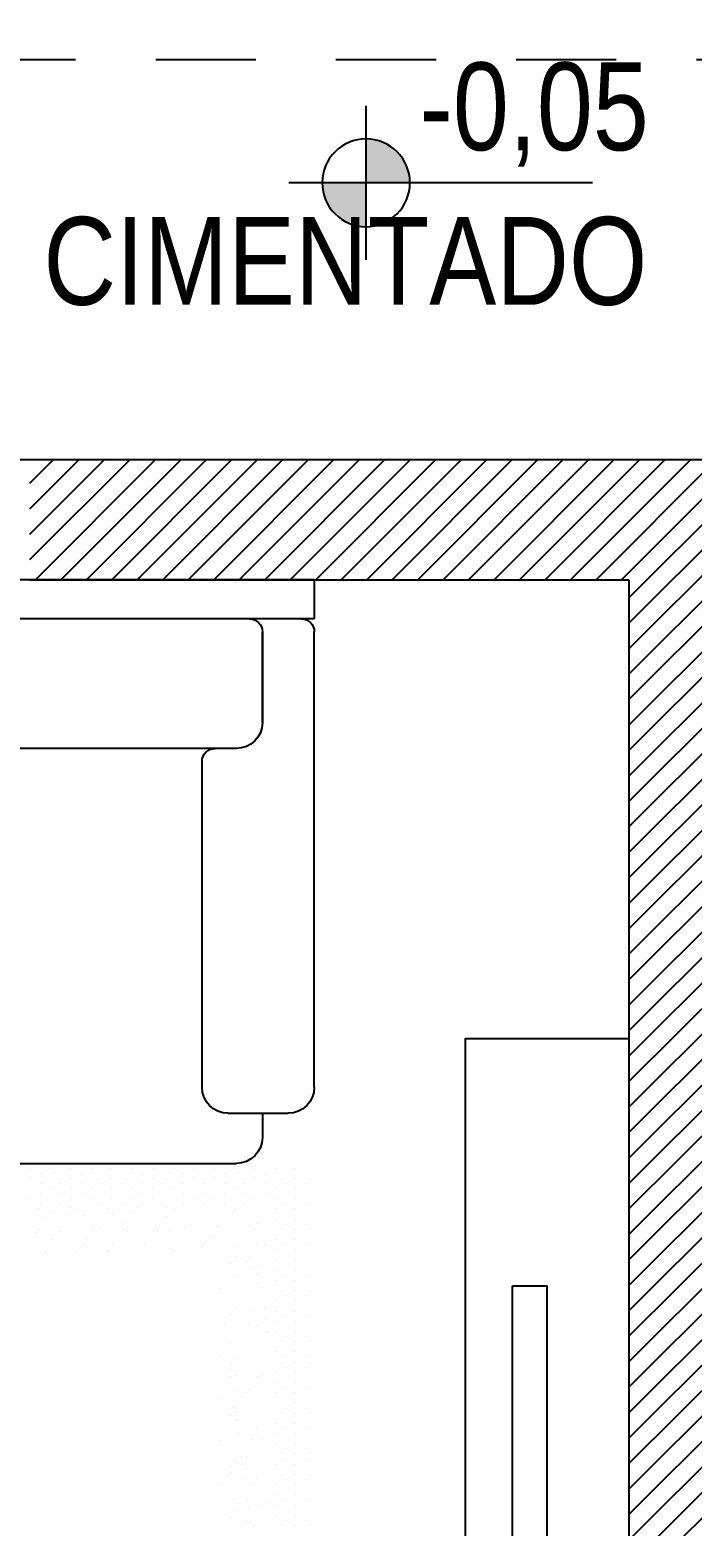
# Model space of a CAD drawing. Extents: x -178 to 151, y -135 to 745.
# Drawn here: x 120.34 to 121.167, y 707.608 to 709.477 of the extents above; entities that cross this region are included whole.
import ezdxf
from ezdxf.enums import TextEntityAlignment as Align

# ---------------------------------------------------------------- set-up
doc = ezdxf.new("R2010")
doc.units = 0
doc.header["$MEASUREMENT"] = 0
doc.header["$PDSIZE"] = -5
doc.linetypes.add('HIDDEN2', pattern=[0.1875, 0.125, -0.0625])
doc.layers.get('0').update_dxf_attribs({"linetype": 'CONTINUOUS'})
doc.layers.get('Defpoints').update_dxf_attribs({"linetype": 'CONTINUOUS'})
for name, color, linetype in [('AR-MOB', 252, 'CONTINUOUS'), ('COTA', 7, 'CONTINUOUS'), ('COTAS', 7, 'CONTINUOUS'), ('DIVERSOS', 1, 'CONTINUOUS'), ('E-hatch', 8, 'CONTINUOUS'), ('Layer1', 7, 'CONTINUOUS'), ('LAYER7', 4, 'CONTINUOUS')]:
    doc.layers.add(name, color=color, linetype=linetype)
doc.layers.add('E-Pen-C', color=4, linetype='CONTINUOUS', lineweight=15)
doc.layers.add('E-Pen-G', color=3, linetype='CONTINUOUS', lineweight=30)
doc.styles.add('F2', font='swissc.ttf')
doc.dimstyles.new('DIMENSION-1', dxfattribs={"dimtxt": 0.11, "dimasz": 0.07, "dimexe": 1, "dimexo": 0, "dimgap": 0.12, "dimtad": 1, "dimzin": 7, "dimdsep": 46, "dimtxsty": 'F2', "dimblk1": 'TRACO', "dimblk2": 'TRACO', "dimsah": 1, "dimcen": 1, "dimse1": 1, "dimse2": 1, "dimclrd": 256, "dimclre": 256, "dimclrt": 6, "dimadec": 0, "dimazin": 0, "dimtfac": 1, "dimtix": 1, "dimtmove": 2, "dimatfit": 3, "dimldrblk": 'TRACO', "dimfxl": 1, "dimtolj": 1, "dimtzin": 0, "dimarcsym": 0})

# ---------------------------------------------------------------- blocks, each defined once
blk = doc.blocks.new('A$C7AFB675E')
at = {"color": 8}
for p, q in [((3.5035, 3.7432), (3.5035, 3.6832)), ((3.5035, 3.7432), (5.1585, 3.7432)), ((3.5035, 3.6832), (3.5635, 3.6832)), ((3.5235, 3.6832), (3.6035, 3.6832)), ((3.6035, 3.6832), (4.3135, 3.6832)), ((3.5035, 2.9606), (3.5035, 3.6632)), ((3.5835, 3.5232), (3.5835, 3.6632)), ((3.5835, 3.6632), (3.5835, 3.5232)), ((3.6235, 3.4832), (4.2935, 3.4832)), ((3.6765, 2.9606), (3.6765, 3.4632)), ((3.6365, 2.9206), (3.5435, 2.9206)), ((3.5835, 2.9206), (3.5835, 2.8832)), ((3.5835, 2.9206), (3.5835, 2.8832)), ((4.2935, 2.8432), (3.6235, 2.8432)), ((3.5162, 2.8282), (3.5162, 2.8282)), ((3.5319, 2.836), (3.5319, 2.836)), ((3.5319, 2.8203), (3.5319, 2.8203)), ((3.5477, 2.8282), (3.5477, 2.8282)), ((3.5634, 2.836), (3.5634, 2.836)), ((3.5634, 2.8203), (3.5634, 2.8203)), ((3.5792, 2.8282), (3.5792, 2.8282)), ((3.5949, 2.836), (3.5949, 2.836)), ((3.5949, 2.8203), (3.5949, 2.8203)), ((3.6107, 2.8282), (3.6107, 2.8282)), ((3.6264, 2.836), (3.6264, 2.836)), ((3.6264, 2.8203), (3.6264, 2.8203)), ((3.6422, 2.8282), (3.6422, 2.8282)), ((3.6579, 2.836), (3.6579, 2.836)), ((3.6579, 2.8203), (3.6579, 2.8203)), ((3.6737, 2.8282), (3.6737, 2.8282)), ((3.6894, 2.836), (3.6894, 2.836)), ((3.6894, 2.8203), (3.6894, 2.8203)), ((3.7052, 2.8282), (3.7052, 2.8282)), ((3.7209, 2.836), (3.7209, 2.836)), ((3.7209, 2.8203), (3.7209, 2.8203)), ((3.7367, 2.8282), (3.7367, 2.8282)), ((3.7524, 2.836), (3.7524, 2.836)), ((3.7524, 2.8203), (3.7524, 2.8203)), ((3.7682, 2.8282), (3.7682, 2.8282)), ((3.7839, 2.836), (3.7839, 2.836)), ((3.7839, 2.8203), (3.7839, 2.8203)), ((3.7997, 2.8282), (3.7997, 2.8282)), ((3.8154, 2.836), (3.8154, 2.836)), ((3.8154, 2.8203), (3.8154, 2.8203)), ((3.8312, 2.8282), (3.8312, 2.8282)), ((3.8469, 2.836), (3.8469, 2.836)), ((3.8469, 2.8203), (3.8469, 2.8203)), ((3.8627, 2.8282), (3.8627, 2.8282)), ((3.8784, 2.836), (3.8784, 2.836)), ((3.8784, 2.8203), (3.8784, 2.8203)), ((3.8942, 2.8282), (3.8942, 2.8282)), ((3.9099, 2.836), (3.9099, 2.836)), ((3.9099, 2.8203), (3.9099, 2.8203)), ((3.9257, 2.8282), (3.9257, 2.8282)), ((3.9414, 2.836), (3.9414, 2.836)), ((3.9414, 2.8203), (3.9414, 2.8203)), ((3.5162, 2.8124), (3.5162, 2.8124)), ((3.5162, 2.7967), (3.5162, 2.7967)), ((3.5319, 2.8045), (3.5319, 2.8045)), ((3.5477, 2.8124), (3.5477, 2.8124)), ((3.5477, 2.7967), (3.5477, 2.7967)), ((3.5634, 2.8045), (3.5634, 2.8045)), ((3.5792, 2.8124), (3.5792, 2.8124)), ((3.5792, 2.7967), (3.5792, 2.7967)), ((3.5949, 2.8045), (3.5949, 2.8045)), ((3.6107, 2.8124), (3.6107, 2.8124)), ((3.6107, 2.7967), (3.6107, 2.7967)), ((3.6264, 2.8045), (3.6264, 2.8045)), ((3.6422, 2.8124), (3.6422, 2.8124)), ((3.6422, 2.7967), (3.6422, 2.7967)), ((3.6579, 2.8045), (3.6579, 2.8045)), ((3.6737, 2.8124), (3.6737, 2.8124)), ((3.6737, 2.7967), (3.6737, 2.7967)), ((3.6894, 2.8045), (3.6894, 2.8045)), ((3.7052, 2.8124), (3.7052, 2.8124)), ((3.7052, 2.7967), (3.7052, 2.7967)), ((3.7209, 2.8045), (3.7209, 2.8045)), ((3.7367, 2.8124), (3.7367, 2.8124)), ((3.7367, 2.7967), (3.7367, 2.7967)), ((3.7524, 2.8045), (3.7524, 2.8045)), ((3.7682, 2.8124), (3.7682, 2.8124)), ((3.7682, 2.7967), (3.7682, 2.7967)), ((3.7839, 2.8045), (3.7839, 2.8045)), ((3.7997, 2.8124), (3.7997, 2.8124)), ((3.7997, 2.7967), (3.7997, 2.7967)), ((3.8154, 2.8045), (3.8154, 2.8045)), ((3.8312, 2.8124), (3.8312, 2.8124)), ((3.8312, 2.7967), (3.8312, 2.7967)), ((3.8469, 2.8045), (3.8469, 2.8045)), ((3.8627, 2.8124), (3.8627, 2.8124)), ((3.8627, 2.7967), (3.8627, 2.7967)), ((3.8784, 2.8045), (3.8784, 2.8045)), ((3.8942, 2.8124), (3.8942, 2.8124)), ((3.8942, 2.7967), (3.8942, 2.7967)), ((3.9099, 2.8045), (3.9099, 2.8045)), ((3.9257, 2.8124), (3.9257, 2.8124)), ((3.9257, 2.7967), (3.9257, 2.7967)), ((3.9414, 2.8045), (3.9414, 2.8045)), ((3.5162, 2.7809), (3.5162, 2.7809)), ((3.5319, 2.7888), (3.5319, 2.7888)), ((3.5319, 2.773), (3.5319, 2.773)), ((3.5477, 2.7809), (3.5477, 2.7809)), ((3.5634, 2.7888), (3.5634, 2.7888)), ((3.5634, 2.773), (3.5634, 2.773)), ((3.5792, 2.7809), (3.5792, 2.7809)), ((3.5949, 2.7888), (3.5949, 2.7888)), ((3.6107, 2.7809), (3.6107, 2.7809)), ((3.6247, 2.7727), (3.6247, 2.7727)), ((3.6264, 2.7888), (3.6264, 2.7888)), ((3.6422, 2.7809), (3.6422, 2.7809)), ((3.6579, 2.7888), (3.6579, 2.7888)), ((3.6737, 2.7809), (3.6737, 2.7809)), ((3.6894, 2.7888), (3.6894, 2.7888)), ((3.7052, 2.7809), (3.7052, 2.7809)), ((3.7185, 2.7703), (3.7185, 2.7703)), ((3.7209, 2.7888), (3.7209, 2.7888)), ((3.7254, 2.7763), (3.7254, 2.7763)), ((3.7309, 2.7751), (3.7309, 2.7751)), ((3.7367, 2.7809), (3.7367, 2.7809)), ((3.7524, 2.7888), (3.7524, 2.7888)), ((3.7682, 2.7809), (3.7682, 2.7809)), ((3.7739, 2.7747), (3.7739, 2.7747)), ((3.7839, 2.7888), (3.7839, 2.7888)), ((3.7997, 2.7809), (3.7997, 2.7809)), ((3.8154, 2.7888), (3.8154, 2.7888)), ((3.8225, 2.7731), (3.8225, 2.7731)), ((3.8312, 2.7809), (3.8312, 2.7809)), ((3.8469, 2.7888), (3.8469, 2.7888)), ((3.8627, 2.7809), (3.8627, 2.7809)), ((3.8711, 2.7715), (3.8711, 2.7715)), ((3.8777, 2.7755), (3.8777, 2.7755)), ((3.8784, 2.7888), (3.8784, 2.7888)), ((3.8942, 2.7809), (3.8942, 2.7809)), ((3.9099, 2.7888), (3.9099, 2.7888)), ((3.9196, 2.77), (3.9196, 2.77)), ((3.9257, 2.7809), (3.9257, 2.7809)), ((3.9264, 2.7732), (3.9264, 2.7732)), ((3.9414, 2.7888), (3.9414, 2.7888)), ((3.5162, 2.7652), (3.5162, 2.7652)), ((3.5162, 2.7494), (3.5162, 2.7494)), ((3.5319, 2.7573), (3.5319, 2.7573)), ((3.5477, 2.7652), (3.5477, 2.7652)), ((3.5477, 2.7494), (3.5477, 2.7494)), ((3.5634, 2.7573), (3.5634, 2.7573)), ((3.5932, 2.7499), (3.5932, 2.7499)), ((3.5976, 2.7537), (3.5976, 2.7537)), ((3.6033, 2.747), (3.6033, 2.747)), ((3.6289, 2.7681), (3.6289, 2.7681)), ((3.6319, 2.7678), (3.6319, 2.7678)), ((3.6642, 2.7647), (3.6642, 2.7647)), ((3.6882, 2.7581), (3.6882, 2.7581)), ((3.695, 2.7474), (3.695, 2.7474)), ((3.7291, 2.762), (3.7291, 2.762)), ((3.7826, 2.7673), (3.7826, 2.7673)), ((3.793, 2.7519), (3.793, 2.7519)), ((3.8109, 2.7693), (3.8109, 2.7693)), ((3.8151, 2.7647), (3.8151, 2.7647)), ((3.8457, 2.747), (3.8457, 2.747)), ((3.8597, 2.7629), (3.8597, 2.7629)), ((3.8845, 2.7649), (3.8845, 2.7649)), ((3.9047, 2.7668), (3.9047, 2.7668)), ((3.9246, 2.7601), (3.9246, 2.7601)), ((3.9408, 2.7551), (3.9408, 2.7551)), ((3.5162, 2.7337), (3.5162, 2.7337)), ((3.5319, 2.7415), (3.5319, 2.7415)), ((3.5319, 2.7258), (3.5319, 2.7258)), ((3.5477, 2.7337), (3.5477, 2.7337)), ((3.5634, 2.7415), (3.5634, 2.7415)), ((3.5634, 2.7258), (3.5634, 2.7258)), ((3.5958, 2.7406), (3.5958, 2.7406)), ((3.649, 2.7462), (3.649, 2.7462)), ((3.6519, 2.7454), (3.6519, 2.7454)), ((3.6563, 2.7295), (3.6563, 2.7295)), ((3.6597, 2.7305), (3.6597, 2.7305)), ((3.7005, 2.7438), (3.7005, 2.7438)), ((3.7264, 2.7415), (3.7264, 2.7415)), ((3.7414, 2.7452), (3.7414, 2.7452)), ((3.7457, 2.7406), (3.7457, 2.7406)), ((3.749, 2.7422), (3.749, 2.7422)), ((3.7513, 2.7377), (3.7513, 2.7377)), ((3.7581, 2.7271), (3.7581, 2.7271)), ((3.7913, 2.7388), (3.7913, 2.7388)), ((3.7976, 2.7406), (3.7976, 2.7406)), ((3.8352, 2.7427), (3.8352, 2.7427)), ((3.8461, 2.7391), (3.8461, 2.7391)), ((3.8552, 2.7286), (3.8552, 2.7286)), ((3.8947, 2.7375), (3.8947, 2.7375)), ((3.9088, 2.7266), (3.9088, 2.7266)), ((3.9219, 2.7396), (3.9219, 2.7396)), ((3.9277, 2.7418), (3.9277, 2.7418)), ((3.9319, 2.7371), (3.9319, 2.7371)), ((3.5162, 2.7179), (3.5162, 2.7179)), ((3.5162, 2.7022), (3.5162, 2.7022)), ((3.5319, 2.71), (3.5319, 2.71)), ((3.5477, 2.7179), (3.5477, 2.7179)), ((3.5477, 2.7022), (3.5477, 2.7022)), ((3.5634, 2.71), (3.5634, 2.71)), ((3.5796, 2.7221), (3.5796, 2.7221)), ((3.58, 2.7166), (3.58, 2.7166)), ((3.5931, 2.7201), (3.5931, 2.7201)), ((3.6286, 2.715), (3.6286, 2.715)), ((3.658, 2.7174), (3.658, 2.7174)), ((3.672, 2.7211), (3.672, 2.7211)), ((3.6763, 2.7165), (3.6763, 2.7165)), ((3.6771, 2.7134), (3.6771, 2.7134)), ((3.7194, 2.7092), (3.7194, 2.7092)), ((3.7219, 2.7073), (3.7219, 2.7073)), ((3.7257, 2.7118), (3.7257, 2.7118)), ((3.7658, 2.7186), (3.7658, 2.7186)), ((3.7743, 2.7103), (3.7743, 2.7103)), ((3.7886, 2.7183), (3.7886, 2.7183)), ((3.8144, 2.7174), (3.8144, 2.7174)), ((3.8212, 2.7067), (3.8212, 2.7067)), ((3.8228, 2.7087), (3.8228, 2.7087)), ((3.8535, 2.7155), (3.8535, 2.7155)), ((3.8582, 2.7177), (3.8582, 2.7177)), ((3.8625, 2.713), (3.8625, 2.713)), ((3.8714, 2.7071), (3.8714, 2.7071)), ((3.9174, 2.7054), (3.9174, 2.7054)), ((3.9199, 2.7055), (3.9199, 2.7055)), ((3.5162, 2.6864), (3.5162, 2.6864)), ((3.5319, 2.6943), (3.5319, 2.6943)), ((3.5319, 2.6785), (3.5319, 2.6785)), ((3.5477, 2.6864), (3.5477, 2.6864)), ((3.5634, 2.6943), (3.5634, 2.6943)), ((3.5634, 2.6785), (3.5634, 2.6785)), ((3.5886, 2.6859), (3.5886, 2.6859)), ((3.6025, 2.681), (3.6025, 2.681)), ((3.6026, 2.697), (3.6026, 2.697)), ((3.6068, 2.6923), (3.6068, 2.6923)), ((3.625, 2.6999), (3.625, 2.6999)), ((3.6318, 2.6893), (3.6318, 2.6893)), ((3.5162, 2.6707), (3.5162, 2.6707)), ((3.5162, 2.6549), (3.5162, 2.6549)), ((3.5319, 2.6628), (3.5319, 2.6628)), ((3.5477, 2.6707), (3.5477, 2.6707)), ((3.5477, 2.6549), (3.5477, 2.6549)), ((3.5634, 2.6628), (3.5634, 2.6628)), ((3.5869, 2.6728), (3.5869, 2.6728)), ((3.593, 2.6714), (3.593, 2.6714)), ((3.6269, 2.6704), (3.6269, 2.6704)), ((3.5162, 2.6392), (3.5162, 2.6392)), ((3.5319, 2.647), (3.5319, 2.647)), ((3.5319, 2.6313), (3.5319, 2.6313)), ((3.5477, 2.6392), (3.5477, 2.6392)), ((3.5634, 2.647), (3.5634, 2.647)), ((3.5634, 2.6313), (3.5634, 2.6313)), ((3.5776, 2.6485), (3.5776, 2.6485)), ((3.5842, 2.6523), (3.5842, 2.6523)), ((3.6261, 2.647), (3.6261, 2.647)), ((3.6491, 2.6496), (3.6491, 2.6496)), ((3.5162, 2.6234), (3.5162, 2.6234)), ((3.5319, 2.6155), (3.5319, 2.6155)), ((3.5477, 2.6234), (3.5477, 2.6234)), ((3.5634, 2.6155), (3.5634, 2.6155)), ((3.5797, 2.6181), (3.5797, 2.6181)), ((3.5804, 2.6212), (3.5804, 2.6212)), ((3.5847, 2.6166), (3.5847, 2.6166)), ((3.6028, 2.6166), (3.6028, 2.6166)), ((3.6248, 2.6215), (3.6248, 2.6215)), ((3.6316, 2.6108), (3.6316, 2.6108)), ((3.6464, 2.6291), (3.6464, 2.6291)), ((3.5162, 2.6077), (3.5162, 2.6077)), ((3.5162, 2.5919), (3.5162, 2.5919)), ((3.5319, 2.5998), (3.5319, 2.5998)), ((3.5477, 2.6077), (3.5477, 2.6077)), ((3.5477, 2.5919), (3.5477, 2.5919)), ((3.5634, 2.5998), (3.5634, 2.5998)), ((3.578, 2.605), (3.578, 2.605)), ((3.5929, 2.5929), (3.5929, 2.5929)), ((3.6048, 2.5947), (3.6048, 2.5947)), ((3.6419, 2.5948), (3.6419, 2.5948)), ((3.5162, 2.5762), (3.5162, 2.5762)), ((3.5319, 2.584), (3.5319, 2.584)), ((3.5319, 2.5683), (3.5319, 2.5683)), ((3.5477, 2.5762), (3.5477, 2.5762)), ((3.5634, 2.584), (3.5634, 2.584)), ((3.5634, 2.5683), (3.5634, 2.5683)), ((3.5753, 2.5845), (3.5753, 2.5845)), ((3.5767, 2.5826), (3.5767, 2.5826)), ((3.6253, 2.581), (3.6253, 2.581)), ((3.6278, 2.5696), (3.6278, 2.5696)), ((3.632, 2.5649), (3.632, 2.5649)), ((3.6402, 2.5817), (3.6402, 2.5817)), ((3.5162, 2.5604), (3.5162, 2.5604)), ((3.5162, 2.5447), (3.5162, 2.5447)), ((3.5319, 2.5525), (3.5319, 2.5525)), ((3.5477, 2.5604), (3.5477, 2.5604)), ((3.5477, 2.5447), (3.5477, 2.5447)), ((3.5634, 2.5525), (3.5634, 2.5525)), ((3.6004, 2.5485), (3.6004, 2.5485)), ((3.6247, 2.543), (3.6247, 2.543)), ((3.6375, 2.5612), (3.6375, 2.5612)), ((3.6489, 2.5469), (3.6489, 2.5469)), ((3.5162, 2.5289), (3.5162, 2.5289)), ((3.5319, 2.5368), (3.5319, 2.5368)), ((3.5319, 2.521), (3.5319, 2.521)), ((3.5477, 2.5289), (3.5477, 2.5289)), ((3.5634, 2.5368), (3.5634, 2.5368)), ((3.5634, 2.521), (3.5634, 2.521)), ((3.577, 2.5181), (3.577, 2.5181)), ((3.5827, 2.5189), (3.5827, 2.5189)), ((3.6256, 2.5165), (3.6256, 2.5165)), ((3.6315, 2.5324), (3.6315, 2.5324)), ((3.633, 2.527), (3.633, 2.527)), ((3.5162, 2.5132), (3.5162, 2.5132)), ((3.5162, 2.4974), (3.5162, 2.4974)), ((3.5319, 2.5053), (3.5319, 2.5053)), ((3.5477, 2.5132), (3.5477, 2.5132)), ((3.5477, 2.4974), (3.5477, 2.4974)), ((3.5634, 2.5053), (3.5634, 2.5053)), ((3.5927, 2.5145), (3.5927, 2.5145)), ((3.6056, 2.4938), (3.6056, 2.4938)), ((3.6285, 2.4934), (3.6285, 2.4934)), ((3.6312, 2.5139), (3.6312, 2.5139)), ((3.5162, 2.4817), (3.5162, 2.4817)), ((3.5319, 2.4895), (3.5319, 2.4895)), ((3.5319, 2.4738), (3.5319, 2.4738)), ((3.5477, 2.4817), (3.5477, 2.4817)), ((3.5634, 2.4895), (3.5634, 2.4895)), ((3.5634, 2.4738), (3.5634, 2.4738)), ((3.5995, 2.4825), (3.5995, 2.4825)), ((3.6099, 2.4892), (3.6099, 2.4892)), ((3.6481, 2.481), (3.6481, 2.481)), ((3.5162, 2.4659), (3.5162, 2.4659)), ((3.5162, 2.4502), (3.5162, 2.4502)), ((3.5319, 2.458), (3.5319, 2.458)), ((3.5477, 2.4659), (3.5477, 2.4659)), ((3.5477, 2.4502), (3.5477, 2.4502)), ((3.5634, 2.458), (3.5634, 2.458)), ((3.5746, 2.4501), (3.5746, 2.4501)), ((3.6232, 2.4485), (3.6232, 2.4485)), ((3.624, 2.4592), (3.624, 2.4592)), ((3.6246, 2.4645), (3.6246, 2.4645)), ((3.63, 2.4673), (3.63, 2.4673)), ((3.6313, 2.4539), (3.6313, 2.4539)), ((3.5162, 2.4344), (3.5162, 2.4344)), ((3.5319, 2.4423), (3.5319, 2.4423)), ((3.5319, 2.4265), (3.5319, 2.4265)), ((3.5477, 2.4344), (3.5477, 2.4344)), ((3.5634, 2.4423), (3.5634, 2.4423)), ((3.5634, 2.4265), (3.5634, 2.4265)), ((3.5926, 2.436), (3.5926, 2.436)), ((3.6196, 2.4256), (3.6196, 2.4256)), ((3.6223, 2.4461), (3.6223, 2.4461)), ((3.5162, 2.4187), (3.5162, 2.4187)), ((3.5162, 2.4029), (3.5162, 2.4029)), ((3.5319, 2.4108), (3.5319, 2.4108)), ((3.5477, 2.4187), (3.5477, 2.4187)), ((3.5477, 2.4029), (3.5477, 2.4029)), ((3.5634, 2.4108), (3.5634, 2.4108)), ((3.5835, 2.4181), (3.5835, 2.4181)), ((3.5878, 2.4134), (3.5878, 2.4134)), ((3.5998, 2.4181), (3.5998, 2.4181)), ((3.6484, 2.4165), (3.6484, 2.4165)), ((3.5162, 2.3872), (3.5162, 2.3872)), ((3.5319, 2.395), (3.5319, 2.395)), ((3.5319, 2.3793), (3.5319, 2.3793)), ((3.5477, 2.3872), (3.5477, 2.3872)), ((3.5634, 2.395), (3.5634, 2.395)), ((3.5634, 2.3793), (3.5634, 2.3793)), ((3.5738, 2.3841), (3.5738, 2.3841)), ((3.6079, 2.3915), (3.6079, 2.3915)), ((3.6134, 2.3782), (3.6134, 2.3782)), ((3.6151, 2.3913), (3.6151, 2.3913)), ((3.6223, 2.3825), (3.6223, 2.3825)), ((3.6244, 2.386), (3.6244, 2.386)), ((3.5162, 2.3714), (3.5162, 2.3714)), ((3.5162, 2.3557), (3.5162, 2.3557)), ((3.5319, 2.3635), (3.5319, 2.3635)), ((3.5477, 2.3714), (3.5477, 2.3714)), ((3.5477, 2.3557), (3.5477, 2.3557)), ((3.5634, 2.3635), (3.5634, 2.3635)), ((3.5925, 2.3575), (3.5925, 2.3575)), ((3.6107, 2.3577), (3.6107, 2.3577)), ((3.6309, 2.3664), (3.6309, 2.3664)), ((3.6312, 2.3754), (3.6312, 2.3754)), ((3.6351, 2.3618), (3.6351, 2.3618)), ((3.5162, 2.3399), (3.5162, 2.3399)), ((3.5319, 2.3478), (3.5319, 2.3478)), ((3.5319, 2.332), (3.5319, 2.332)), ((3.5477, 2.3399), (3.5477, 2.3399)), ((3.5634, 2.3478), (3.5634, 2.3478)), ((3.5634, 2.332), (3.5634, 2.332)), ((3.5974, 2.35), (3.5974, 2.35)), ((3.6459, 2.3484), (3.6459, 2.3484)), ((3.5162, 2.3242), (3.5162, 2.3242)), ((3.5162, 2.3084), (3.5162, 2.3084)), ((3.5319, 2.3163), (3.5319, 2.3163)), ((3.5477, 2.3242), (3.5477, 2.3242)), ((3.5477, 2.3084), (3.5477, 2.3084)), ((3.5634, 2.3163), (3.5634, 2.3163)), ((3.5741, 2.3196), (3.5741, 2.3196)), ((3.5858, 2.3158), (3.5858, 2.3158)), ((3.6044, 2.3104), (3.6044, 2.3104)), ((3.6062, 2.3235), (3.6062, 2.3235)), ((3.6226, 2.318), (3.6226, 2.318)), ((3.5162, 2.2927), (3.5162, 2.2927)), ((3.5319, 2.3005), (3.5319, 2.3005)), ((3.5319, 2.2848), (3.5319, 2.2848)), ((3.5477, 2.2927), (3.5477, 2.2927)), ((3.5634, 2.3005), (3.5634, 2.3005)), ((3.5634, 2.2848), (3.5634, 2.2848)), ((3.6017, 2.2899), (3.6017, 2.2899)), ((3.6087, 2.2907), (3.6087, 2.2907)), ((3.613, 2.286), (3.613, 2.286)), ((3.6243, 2.3076), (3.6243, 2.3076)), ((3.631, 2.2969), (3.631, 2.2969)), ((3.5965, 2.2841), (3.5965, 2.2841))]:
    blk.add_line(p, q, dxfattribs=at)
for centre, radius, start, end in [((3.5235, 3.6632), 0.02, 90, 180), ((3.6035, 3.6632), 0.02, 90, 180), ((3.6035, 3.6632), 0.02, 90, 180), ((3.6235, 3.5232), 0.04, 180, 270), ((3.6235, 3.5232), 0.04, 180, 270), ((3.6565, 3.4632), 0.02, 0, 90), ((3.5435, 2.9606), 0.04, 180, 270), ((3.6365, 2.9606), 0.04, 270, 0), ((3.6235, 2.8832), 0.04, 180, 270)]:
    blk.add_arc(centre, radius, start, end, dxfattribs=at)
blk = doc.blocks.new('TRACO')
at = {"layer": 'E-Pen-C'}
for p, q in [((0, 1), (0, -1)), ((-1, 0), (1, 0))]:
    blk.add_line(p, q, dxfattribs=at)
at = {"layer": 'E-Pen-G'}
blk.add_line((-0.424, -0.424), (0.424, 0.424), dxfattribs=at)
blk = doc.blocks.new('*D466')
at = {"linetype": 'Continuous', "lineweight": -2}
for p, q in [((121.0183, 710.7629), (120.9483, 710.7629)), ((121.2483, 710.7629), (121.0883, 710.7629)), ((121.3183, 710.7629), (121.3883, 710.7629))]:
    blk.add_line(p, q, dxfattribs=at)
at = {"layer": 'Defpoints', "color": 0, "linetype": 'Continuous'}
for p in [(121.0883, 710.7629), (121.0883, 708.79), (121.2483, 708.79)]:
    blk.add_point(p, dxfattribs=at)
at = {"linetype": 'Continuous', "lineweight": -2, "xscale": 0.07, "yscale": 0.07, "zscale": 0.07}
blk.add_blockref('TRACO', (121.0883, 710.7629), dxfattribs=at)
at = {"linetype": 'Continuous', "lineweight": -2, "xscale": 0.07, "yscale": 0.07, "zscale": 0.07, "rotation": 180}
blk.add_blockref('TRACO', (121.2483, 710.7629), dxfattribs=at)
at = {"color": 6, "linetype": 'Continuous', "insert": (121.1683, 710.939), "char_height": 0.11, "attachment_point": 5, "style": 'F2'}
blk.add_mtext('\\A1;.15', dxfattribs=at)
blk = doc.blocks.new('*D467')
at = {"linetype": 'Continuous', "lineweight": -2}
blk.add_line((121.0183, 710.7629), (117.6616, 710.7629), dxfattribs=at)
at = {"layer": 'Defpoints', "color": 0, "linetype": 'Continuous'}
for p in [(117.5916, 710.7629), (117.5916, 708.79), (121.0883, 708.79)]:
    blk.add_point(p, dxfattribs=at)
at = {"linetype": 'Continuous', "lineweight": -2, "xscale": 0.07, "yscale": 0.07, "zscale": 0.07, "rotation": 180}
blk.add_blockref('TRACO', (117.5916, 710.7629), dxfattribs=at)
at = {"linetype": 'Continuous', "lineweight": -2, "xscale": 0.07, "yscale": 0.07, "zscale": 0.07}
blk.add_blockref('TRACO', (121.0883, 710.7629), dxfattribs=at)
at = {"color": 6, "linetype": 'Continuous', "insert": (119.34, 710.939), "char_height": 0.11, "attachment_point": 5, "style": 'F2'}
blk.add_mtext('\\A1;3.50', dxfattribs=at)
blk = doc.blocks.new('NIVEL')
at = {"layer": 'DIVERSOS'}
h = blk.add_hatch(color=7, dxfattribs=at)
h.paths.add_polyline_path([(0, 0.1375, 0.414214), (-0.1375, 0), (0, 0)])
h.paths.add_polyline_path([(0, 0), (0, -0.1375, 0.414214), (0.1375, 0)])
at = {"layer": 'DIVERSOS', "color": 7}
for p, q in [((0, 0.2417), (0, -0.2417)), ((0.7095, 0), (-0.2418, 0))]:
    blk.add_line(p, q, dxfattribs=at)
blk.add_circle((0, 0), 0.1375, dxfattribs=at)

msp = doc.modelspace()

# ---------------------------------------------------------------- hatches: boundary and pattern name
at = {"layer": 'E-hatch'}
h = msp.add_hatch(dxfattribs=at)
h.set_pattern_fill('ANSI31', color=256, scale=0.18, style=0)
h.paths.add_polyline_path([(110.2516, 707.09), (110.1016, 707.09), (110.1016, 706.1104), (110.2516, 706.1104)])
h.paths.add_polyline_path([(110.2516, 706.1104), (110.1016, 706.1104), (110.1016, 706.09), (110.2516, 706.09)])
h.paths.add_polyline_path([(127.6962, 710.59), (109.7516, 710.59), (109.7516, 710.44), (109.7516, 710.09), (110.2516, 710.09), (110.2516, 710.24), (109.9016, 710.24), (109.9016, 710.44), (110.2516, 710.44), (127.6962, 710.44)])
h.paths.add_polyline_path([(134.7516, 710.59), (127.6962, 710.59), (127.6962, 710.44), (134.6016, 710.44), (134.6016, 706.1104), (134.7516, 706.1104)])
h.paths.add_polyline_path([(134.7516, 706.1104), (134.6016, 706.1104), (134.6016, 703.74), (131.6006, 703.74), (131.6006, 704.84), (131.4506, 704.84), (131.4506, 703.74), (131.0058, 703.74), (128.3506, 703.74), (128.3506, 703.79), (128.2006, 703.79), (128.2006, 703.74), (127.6962, 703.74), (127.6962, 703.59), (134.7516, 703.59)])
h.paths.add_polyline_path([(131.6006, 707.59), (129.347, 707.59), (129.347, 708.94), (128.2963, 708.94), (128.2963, 708.79), (129.197, 708.79), (129.197, 708.39), (129.197, 707.59), (129.147, 707.59), (129.147, 707.44), (131.4506, 707.44), (131.4506, 706.9361), (131.4506, 706.64), (131.6006, 706.64)], flags=17)
h.paths.add_polyline_path([(128.3506, 707.44), (128.447, 707.44), (128.447, 707.59), (127.6962, 707.59), (127.6962, 707.44), (128.2006, 707.44), (128.2006, 706.9953), (128.2006, 706.1104), (128.3506, 706.1104)], flags=17)
h.paths.add_polyline_path([(127.6962, 707.59), (126.697, 707.59), (126.697, 708.79), (127.4963, 708.79), (127.4963, 708.94), (126.547, 708.94), (126.547, 707.59), (126.1983, 707.59), (126.1983, 707.44), (126.7925, 707.44), (127.6962, 707.44)])
h.paths.add_polyline_path([(128.3506, 706.1104), (128.2006, 706.1104), (128.2006, 704.79), (127.6962, 704.79), (127.6962, 704.64), (128.2006, 704.64), (128.2006, 704.59), (128.3506, 704.59)], flags=17)
h.paths.add_polyline_path([(127.6962, 704.79), (126.3504, 704.79), (125.5484, 704.79), (125.5484, 704.64), (127.6962, 704.64)], flags=16)
h.paths.add_polyline_path([(124.7484, 704.79), (124.5983, 704.79), (124.5983, 706.1104), (124.4483, 706.1104), (124.4483, 704.64), (124.7484, 704.64)])
h.paths.add_polyline_path([(124.5983, 707.44), (124.5983, 707.59), (124.5983, 707.9471), (124.4483, 707.9471), (124.4483, 706.1104), (124.5983, 706.1104)])
h.paths.add_polyline_path([(127.6962, 703.74), (120.2416, 703.74), (120.2416, 703.94), (120.0916, 703.94), (120.0916, 703.74), (117.5916, 703.74), (117.5916, 704.14), (117.5916, 704.19), (117.4416, 704.19), (117.4416, 703.74), (114.2416, 703.74), (114.2416, 704.1848), (114.2416, 704.49), (114.0916, 704.49), (114.0916, 703.74), (110.2516, 703.74), (110.2516, 704.74), (110.2516, 704.94), (110.2516, 705.29), (110.1016, 705.29), (109.7516, 705.29), (109.7516, 704.79), (110.1016, 704.79), (110.1016, 703.74), (109.7516, 703.74), (109.7516, 703.59), (127.6962, 703.59)])
h.paths.add_polyline_path([(110.1016, 704.94), (109.9016, 704.94), (109.9016, 705.14), (110.1016, 705.14)], flags=16)
h.paths.add_polyline_path([(120.2416, 705.09), (118.3416, 705.09), (118.3416, 704.94), (120.0916, 704.94), (120.0916, 704.74), (120.2416, 704.74)], flags=17)
h.paths.add_polyline_path([(117.5916, 705.8363), (117.4416, 705.8363), (117.4416, 704.89), (117.5916, 704.89), (117.5916, 704.94), (117.6416, 704.94), (117.6416, 705.09), (117.5916, 705.09)])
h.paths.add_polyline_path([(117.5916, 706.89), (117.5916, 707.3826), (117.5616, 707.3826), (117.4416, 707.3826), (117.4416, 706.89), (114.0916, 706.89), (114.0916, 705.99), (114.2416, 705.99), (114.2416, 706.74), (116.0919, 706.74), (117.4416, 706.74), (117.4416, 706.6363), (117.5916, 706.6363)])
h.paths.add_polyline_path([(118.34, 708.94), (117.4416, 708.94), (117.4416, 708.5822), (117.5916, 708.5822), (117.5916, 708.79), (118.34, 708.79)])
h.paths.add_polyline_path([(121.7668, 708.94), (120.34, 708.94), (120.34, 708.79), (121.0883, 708.79), (121.0883, 706.29), (121.0916, 706.29), (121.2483, 706.29), (121.2483, 708.79), (121.7668, 708.79)])
h.paths.add_polyline_path([(124.5983, 708.94), (123.7668, 708.94), (123.7668, 708.79), (124.4483, 708.79), (124.4483, 708.7471), (124.5983, 708.7471)])
h.paths.add_polyline_path([(127.7627, 703.59), (127.7627, 703.74), (127.5324, 703.74), (127.5324, 703.59)])
h.paths.add_polyline_path([(134.556, 704.0317), (134.7933, 704.0317), (134.7933, 704.2621), (134.556, 704.2621)])
h.paths.add_polyline_path([(127.7627, 707.3944), (127.7627, 707.6317), (127.5324, 707.6317), (127.5324, 707.3944)])
h.paths.add_polyline_path([(127.7627, 704.64), (127.7627, 704.79), (127.5324, 704.79), (127.5324, 704.64)])
h.paths.add_polyline_path([(113.1083, 703.5444), (113.1083, 703.7817), (112.8779, 703.7817), (112.8779, 703.5444)])
h.paths.add_polyline_path([(116.3506, 706.6944), (116.3506, 706.9317), (116.1203, 706.9317), (116.1203, 706.6944)], flags=17)

# ---------------------------------------------------------------- linework, layer by layer
at = {"color": 5, "linetype": 'Continuous'}
for p, q in [((124.5983, 708.94), (120.34, 708.94)), ((121.0883, 708.79), (120.34, 708.79)), ((121.0883, 706.29), (121.0883, 708.79))]:
    msp.add_line(p, q, dxfattribs=at)
at = {"color": 8, "linetype": 'Continuous', "flags": 128}
msp.add_lwpolyline([(114.0916, 703.74), (114.0916, 703.59), (120.2416, 703.59), (120.2416, 704.94), (121.0916, 704.94), (121.0916, 703.59), (131.6006, 703.59), (131.6006, 707.59), (129.347, 707.59), (129.347, 708.94), (117.4416, 708.94), (117.4416, 706.89), (114.0916, 706.89), (114.0916, 703.74)], dxfattribs=at)
at = {"color": 8}
msp.add_lwpolyline([(121.0883, 706.29), (121.0883, 708.2169), (120.8832, 708.2169), (120.8832, 706.29)], close=True, dxfattribs=at)
at = {"layer": 'AR-MOB'}
msp.add_lwpolyline([(120.9426, 707.9081), (120.9854, 707.9081), (120.9854, 706.7601), (120.9426, 706.7601)], close=True, dxfattribs=at)
at = {"layer": 'COTA', "color": 8, "linetype": 'HIDDEN2'}
msp.add_line((126.247, 709.44), (116.9416, 709.44), dxfattribs=at)

# ---------------------------------------------------------------- block references
at = {"layer": 'COTAS', "ltscale": 0.35, "xscale": -0.81, "yscale": 0.81, "zscale": 0.81}
msp.add_blockref('A$C7AFB675E', (123.5328, 705.7581), dxfattribs=at)
at = {"layer": 'LAYER7', "color": 7, "linetype": 'Continuous', "xscale": -0.3985866620477118, "yscale": 0.3985866620477118, "zscale": 0.3985866620477118, "rotation": 180}
msp.add_blockref('NIVEL', (120.7596, 709.2863), dxfattribs=at)

# ---------------------------------------------------------------- texts
at = {"layer": 'Layer1', "color": 7, "linetype": 'Continuous', "style": 'F2'}
for s, p in [('-0,05', (120.8262, 709.4367)), ('CIMENTADO', (120.3568, 709.2436))]:
    msp.add_text(s, height=0.10972, dxfattribs=at).set_placement(p, align=Align.TOP_LEFT)

# ---------------------------------------------------------------- dimensions: what is measured, and where the dimension line sits
at = {"color": 5, "linetype": 'Continuous'}
dim = msp.add_linear_dim(base=(117.5916, 710.7629), p1=(121.0883, 708.79), p2=(117.5916, 708.79), angle=180, dimstyle='DIMENSION-1', dxfattribs=at)
dim.commit()
dim.dimension.update_dxf_attribs({"geometry": '*D467', "text_midpoint": (119.34, 710.939)})
at = {"color": 2, "linetype": 'Continuous'}
dim = msp.add_linear_dim(base=(121.0883, 710.7629), p1=(121.2483, 708.79), p2=(121.0883, 708.79), angle=180, text='.15', dimstyle='DIMENSION-1', dxfattribs=at)
dim.commit()
dim.dimension.update_dxf_attribs({"geometry": '*D466', "text_midpoint": (121.1683, 710.939)})

doc.saveas('drawing.dxf')
